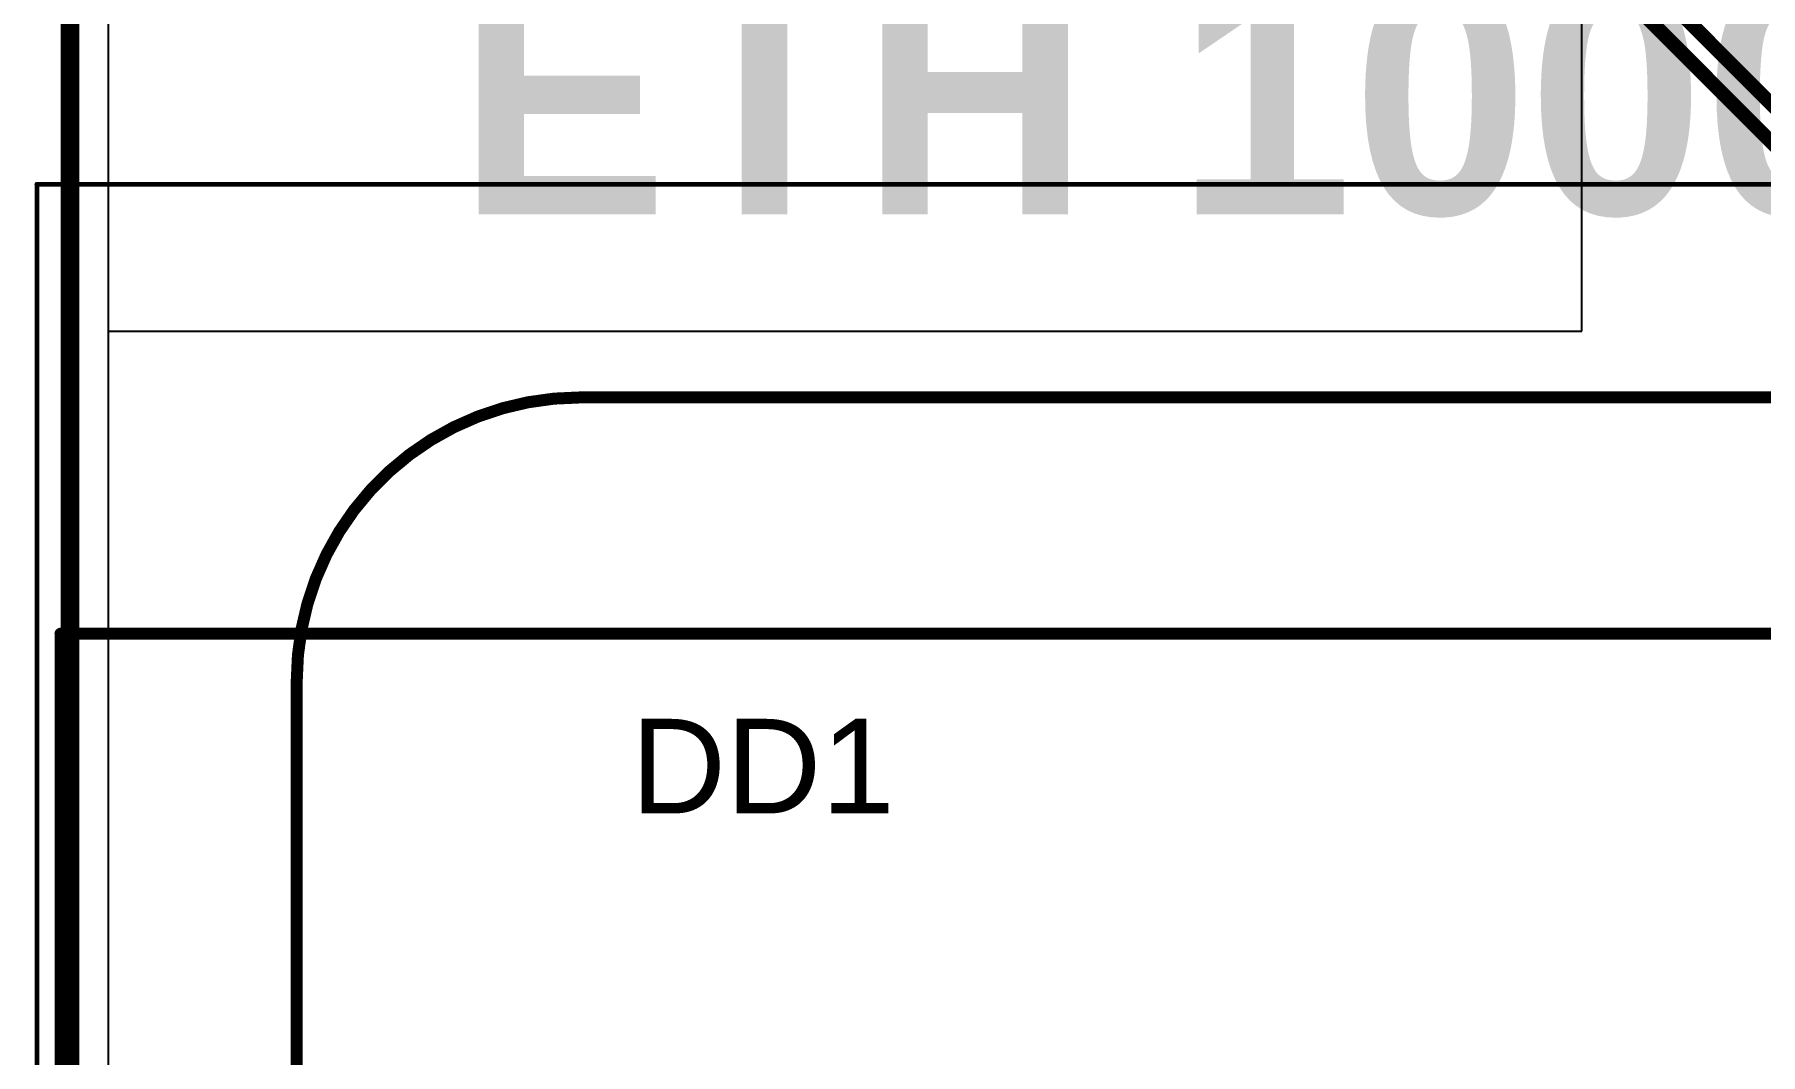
# Model space of a CAD drawing. Header units: inches. Extents: x 0 to 110, y 0 to 95.
# Drawn here: x -0.38 to 17.89, y 63.35 to 74.14 of the extents above; entities that cross this region are included whole.
import ezdxf

# ---------------------------------------------------------------- set-up
doc = ezdxf.new("R2010")
doc.units = ezdxf.units.IN
for name, color, linetype in [('Board Shape', 56, 'Continuous'), ('Bottom Layer', 5, 'Continuous'), ('Int1', 16, 'Continuous'), ('Int2', 76, 'Continuous'), ('Mechanical 13', 56, 'Continuous'), ('Mechanical1', 6, 'Continuous'), ('Top Courtyard', 56, 'Continuous'), ('Top Layer', 1, 'Continuous'), ('Top Overlay', 2, 'Continuous')]:
    doc.layers.add(name, color=color, linetype=linetype)
doc.styles.add('Arial', font='', dxfattribs={"height": 0.2})
doc.styles.add('Century Gothic_Bold', font='', dxfattribs={"height": 0.2})
doc.styles.get('Arial').set_extended_font_data('Arial')
doc.styles.get('Century Gothic_Bold').set_extended_font_data('Century Gothic', bold=True)

# ---------------------------------------------------------------- blocks, each defined once
blk = doc.blocks.new('RPI_1037')
at = {"layer": 'Mechanical 13'}
for points in [[(45, 25.5, 0.127, 0.127, 0), (45, -25.5, 0.127, 0.127, 0)], [(42.5, 25, 0.127, 0.127, 0), (42.5, -25, 0.127, 0.127, 0)], [(42.5, -25, 0.127, 0.127, -0.414214), (39.5, -28, 0.127, 0.127, 0)], [(45, -25.5, 0.127, 0.127, 0), (23.5, -25.5, 0.127, 0.127, 0)], [(39.5, -28, 0.127, 0.127, 0), (-39.5, -28, 0.127, 0.127, 0)]]:
    blk.add_lwpolyline(points, format="xyseb", dxfattribs=at)
for points in [[(42.468, -25, 0.0635, 0.0635, 1), (42.532, -25, 0.0635, 0.0635, 1)], [(42.468, -25, 0.0635, 0.0635, 1), (42.532, -25, 0.0635, 0.0635, 1)], [(44.968, -25.5, 0.0635, 0.0635, 1), (45.032, -25.5, 0.0635, 0.0635, 1)], [(44.968, -25.5, 0.0635, 0.0635, 1), (45.032, -25.5, 0.0635, 0.0635, 1)], [(39.468, -28, 0.0635, 0.0635, 1), (39.532, -28, 0.0635, 0.0635, 1)], [(39.468, -28, 0.0635, 0.0635, 1), (39.532, -28, 0.0635, 0.0635, 1)]]:
    blk.add_lwpolyline(points, format="xyseb", close=True, dxfattribs=at)
at = {"layer": 'Top Courtyard'}
for points in [[(45.25, 28.25, 0.05, 0.05, 0), (45.25, -30.255, 0.05, 0.05, 0)], [(45.25, -30.255, 0.05, 0.05, 0), (-42.75, -30.255, 0.05, 0.05, 0)]]:
    blk.add_lwpolyline(points, format="xyseb", dxfattribs=at)
blk.add_lwpolyline([(45.238, -30.255, 0.025, 0.025, 1), (45.263, -30.255, 0.025, 0.025, 1)], format="xyseb", close=True, dxfattribs=at)
blk.add_lwpolyline([(45.238, -30.255, 0.025, 0.025, 1), (45.263, -30.255, 0.025, 0.025, 1)], format="xyseb", close=True, dxfattribs=at)
at = {"layer": 'Top Overlay'}
for points in [[(42.5, 25, 0.127, 0.127, 0), (42.5, -25, 0.127, 0.127, 0)], [(42.5, -25, 0.127, 0.127, -0.414214), (39.5, -28, 0.127, 0.127, 0)], [(39.5, -28, 0.127, 0.127, 0), (-39.5, -28, 0.127, 0.127, 0)]]:
    blk.add_lwpolyline(points, format="xyseb", dxfattribs=at)
for points in [[(42.468, -25, 0.0635, 0.0635, 1), (42.532, -25, 0.0635, 0.0635, 1)], [(42.468, -25, 0.0635, 0.0635, 1), (42.532, -25, 0.0635, 0.0635, 1)], [(39.468, -28, 0.0635, 0.0635, 1), (39.532, -28, 0.0635, 0.0635, 1)], [(39.468, -28, 0.0635, 0.0635, 1), (39.532, -28, 0.0635, 0.0635, 1)]]:
    blk.add_lwpolyline(points, format="xyseb", close=True, dxfattribs=at)

msp = doc.modelspace()

# ---------------------------------------------------------------- linework, layer by layer
at = {"layer": 'Board Shape'}
msp.add_lwpolyline([(0, 2, 0.15, 0.15, 0), (0, 93, 0.15, 0.15, 0)], format="xyseb", dxfattribs=at)
at = {"layer": 'Bottom Layer'}
for points in [[(11.017, 80.392, 0.15, 0.15, 0), (20.225, 71.184, 0.15, 0.15, 0)], [(10.816, 80.191, 0.15, 0.15, 0), (20.107, 70.9, 0.15, 0.15, 0)]]:
    msp.add_lwpolyline(points, format="xyseb", dxfattribs=at)
at = {"layer": 'Int1'}
msp.add_line((0.408, 2), (0.408, 93), dxfattribs=at)
at = {"layer": 'Int2'}
msp.add_line((0.408, 2), (0.408, 93), dxfattribs=at)
at = {"layer": 'Mechanical1'}
msp.add_lwpolyline([(0, 0, 0.2, 0.2, 0), (0, 95, 0.2, 0.2, 0)], format="xyseb", dxfattribs=at)
at = {"layer": 'Top Layer'}
for p, q in [((16, 71), (16, 94.592)), ((0.408, 43.5), (0.408, 71)), ((0.408, 71), (16, 71))]:
    msp.add_line(p, q, dxfattribs=at)

# ---------------------------------------------------------------- block references
at = {"rotation": 180}
msp.add_blockref('RPI_1037', (44.9, 42.3), dxfattribs=at)

# ---------------------------------------------------------------- texts
at = {"layer": 'Top Overlay', "style": 'Century Gothic_Bold'}
msp.add_text('ETH 1000bs-t', height=2.5, rotation=360, dxfattribs=at).set_placement((4.1, 72.237))
at = {"layer": 'Top Overlay', "style": 'Arial'}
msp.add_text('DD1', height=1, dxfattribs=at).set_placement((5.934, 65.9))

doc.saveas('drawing.dxf')
